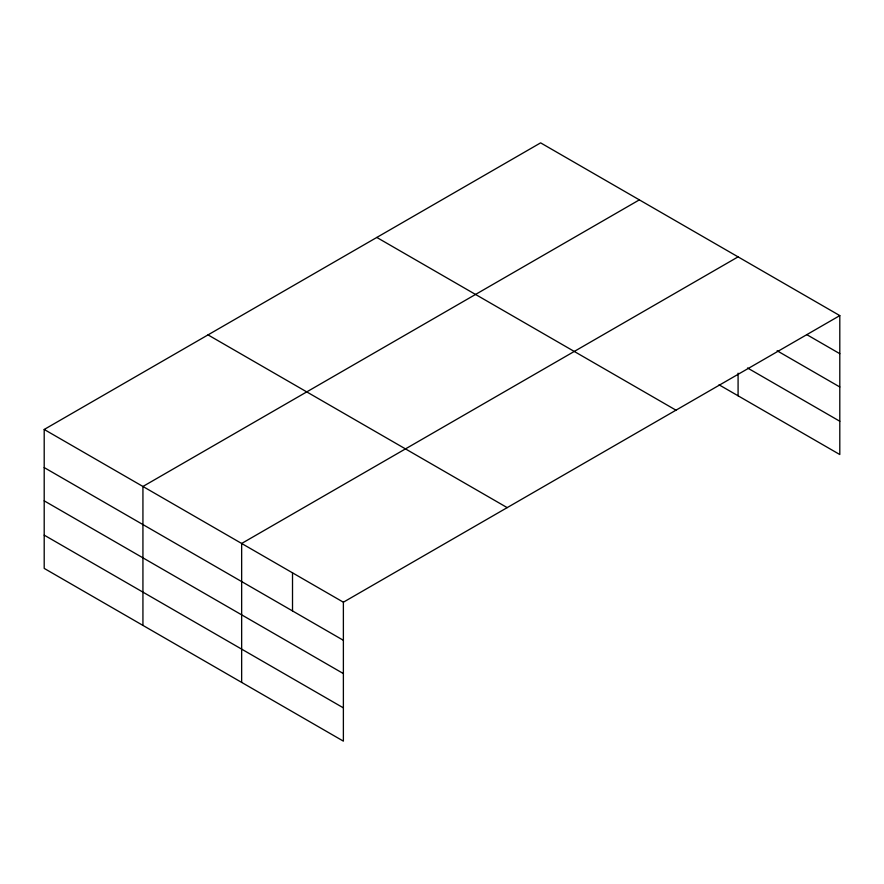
<?xml version="1.0" encoding="UTF-8"?>
<svg xmlns="http://www.w3.org/2000/svg" width="884" height="884" viewBox="0 0 884 884"><rect width="100%" height="100%" fill="white"/><g stroke="black" fill="none" stroke-linecap="round" stroke-linejoin="round"><path stroke-width="1.33" d="M719.046 384.805L839.8 454.531L839.8 315.599L540.621 142.865L44.2 429.469L44.2 568.401L343.379 741.135L343.379 602.203L44.2 429.469M639.353 199.872L142.932 486.476L142.932 625.408M738.085 256.868L241.652 543.472L241.652 682.404M343.379 602.203L839.8 315.599M806.683 334.572L839.8 353.688M777.113 350.771L839.8 386.971M747.544 367.987L839.8 421.248M376.805 237.442L675.984 410.176M208.016 334.892L507.195 507.626M44.2 467.57L343.379 640.303M44.2 500.841L343.379 673.575M44.2 535.129L343.379 707.863M738.085 373.17L738.085 395.8M292.516 572.843L292.516 610.932"/></g></svg>
